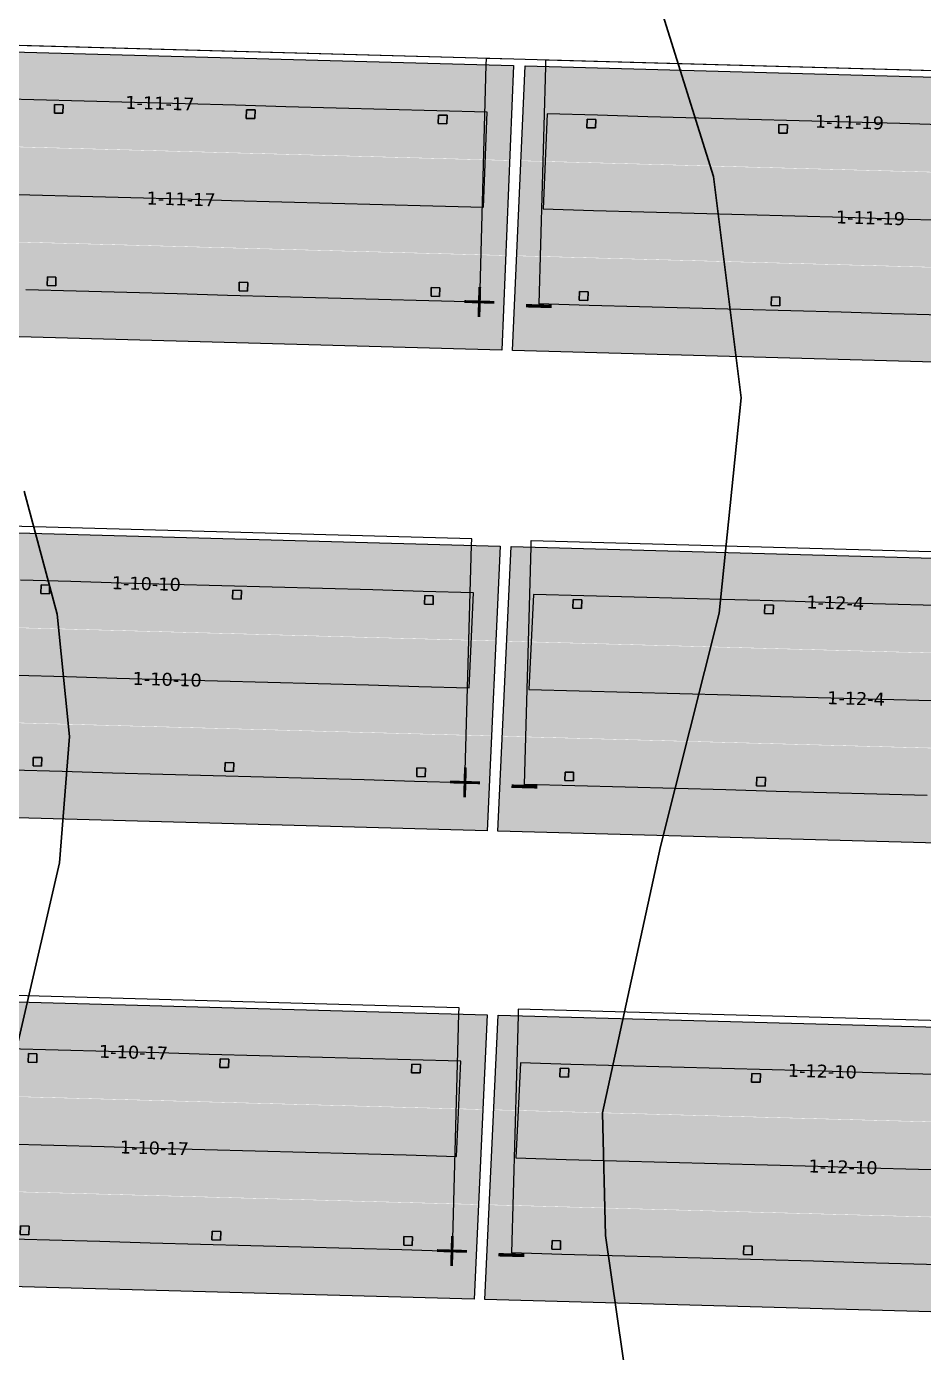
# Model space of a CAD drawing. Header units: metres. Extents: x 1477905 to 1478744, y 4202276 to 4202610.
# Drawn here: x 1478261.67 to 1478282.51, y 4202400.69 to 4202431.51 of the extents above; entities that cross this region are included whole.
import ezdxf

# ---------------------------------------------------------------- set-up
doc = ezdxf.new("R2010")
doc.units = ezdxf.units.M
doc.layers.add('Nouveau Terrain - CN - Courbes', color=22, linetype='Continuous', lineweight=0)
for name, color, linetype in [('PVcase Device Coloring', 7, 'Continuous'), ('PVcase Polarity Symbols', 7, 'Continuous'), ('PVcase Poles', 7, 'Continuous'), ('PVcase PV Modules (full frames)', 142, 'Continuous'), ('PVcase PV Modules (optimised)', 142, 'Continuous'), ('PVcase String Cables', 150, 'Continuous'), ('PVcase Stringing Numbers', 7, 'Continuous'), ('PVcase Strings', 92, 'Continuous')]:
    doc.layers.add(name, color=color, linetype=linetype)
doc.styles.get("Standard").update_dxf_attribs({"font": 'verdana.ttf'})
doc.styles.add('UBS-Style de texte', font='verdana.ttf')

# ---------------------------------------------------------------- blocks, each defined once
blk = doc.blocks.new('3P18@15DEG F FX ID1 PVBlock')
at = {"layer": 'PVcase PV Modules (optimised)', "color": 0}
blk.add_polyline3d([(0, 0, 1.773945735132677), (21.06698842950539, -0.5810537936249766, 1.773945735132684), (20.88445742833417, -7.198992669318528, 7.019385073192552e-15), (-0.1825310011712116, -6.617938875693552, 0)], close=True, dxfattribs=at)

msp = doc.modelspace()

# ---------------------------------------------------------------- hatches: boundary and pattern name
at = {"layer": 'PVcase Device Coloring', "true_color": 0x139700, "transparency": 33554582}
for points in [[(1478256.636466193, 4202431.047798947), (1478256.544459129, 4202428.849120802), (1478272.898059388, 4202428.398068127), (1478272.990066452, 4202430.596746272)], [(1478273.254193075, 4202430.589461332), (1478273.157459291, 4202428.390913555), (1478288.333179724, 4202427.972348276), (1478288.429913508, 4202430.170896052)], [(1478257.714950254, 4202428.807174266), (1478257.62294319, 4202426.608496121), (1478272.80564843, 4202426.18973819), (1478272.897655494, 4202428.388416335)], [(1478273.157034648, 4202428.381262336), (1478273.060300864, 4202426.182714559), (1478289.406377646, 4202425.731869393), (1478289.50311143, 4202427.93041717)], [(1478241.013331806, 4202427.05694697), (1478240.921324741, 4202424.858268824), (1478272.713237472, 4202423.981408252), (1478272.805244536, 4202426.180086398)], [(1478273.057429381, 4202426.173130827), (1478272.96510154, 4202423.974461529), (1478304.752624926, 4202423.097722022), (1478304.844952767, 4202425.296391319)]]:
    msp.add_hatch(color=84, dxfattribs=at).paths.add_polyline_path(points, flags=0)
at = {"layer": 'PVcase Device Coloring', "true_color": 0x18bf00, "transparency": 33554582}
for points in [[(1478256.330745019, 4202419.881570304), (1478256.2317271, 4202417.683085527), (1478272.573788701, 4202417.232351104), (1478272.67280662, 4202419.43083588)], [(1478257.401361297, 4202417.641162626), (1478257.302343378, 4202415.44267785), (1478272.474336111, 4202415.024215383), (1478272.57335403, 4202417.22270016)], [(1478240.698423134, 4202415.89097173), (1478240.599405215, 4202413.692486953), (1478272.374883522, 4202412.816079663), (1478272.473901441, 4202415.01456444)], [(1478256.038830256, 4202408.991514166), (1478255.937573508, 4202406.793091138), (1478272.275459335, 4202406.342471887), (1478272.376716083, 4202408.540894915)], [(1478257.106898898, 4202406.751176755), (1478257.005642149, 4202404.552753727), (1478272.173758089, 4202404.134398188), (1478272.275014837, 4202406.332821216)], [(1478240.410932873, 4202405.000793559), (1478240.309676125, 4202402.802370531), (1478272.072056842, 4202401.926324489), (1478272.17331359, 4202404.124747517)]]:
    msp.add_hatch(color=92, dxfattribs=at).paths.add_polyline_path(points, flags=0)
at = {"layer": 'PVcase Device Coloring', "true_color": 0x004f27, "transparency": 33554582}
for points in [[(1478272.93535606, 4202419.423594442), (1478272.832135618, 4202417.225225576), (1478287.996669292, 4202416.806968841), (1478288.099889734, 4202419.005337707)], [(1478272.831682499, 4202417.215575141), (1478272.728462057, 4202415.017206275), (1478289.062489354, 4202414.566693448), (1478289.165709795, 4202416.765062314)], [(1478272.72925531, 4202415.007521464), (1478272.623853658, 4202412.809212758), (1478304.370364925, 4202411.933604415), (1478304.475766578, 4202414.131913121)], [(1478272.633782888, 4202408.533804694), (1478272.530145826, 4202406.335447319), (1478287.69389761, 4202405.917212148), (1478287.797534672, 4202408.115569524)], [(1478272.529690878, 4202406.325796935), (1478272.426053816, 4202404.127439559), (1478288.759238923, 4202403.67694996), (1478288.862875985, 4202405.875307336)], [(1478272.432507127, 4202404.117598638), (1478272.3169616, 4202401.919569712), (1478304.051106225, 4202401.044302458), (1478304.166651751, 4202403.242331384)]]:
    msp.add_hatch(color=118, dxfattribs=at).paths.add_polyline_path(points, flags=0)

# ---------------------------------------------------------------- linework, layer by layer
at = {"layer": 'Nouveau Terrain - CN - Courbes', "linetype": 'Continuous', "lineweight": 35}
for points in [[(1478274.491827149, 4202368.884375897, 76), (1478275.174099239, 4202379.075493807, 76), (1478276.688279555, 4202386.659329978, 76), (1478276.832508674, 4202389.248323165, 76), (1478276.459085362, 4202394.157948919, 76), (1478275.122142897, 4202403.409268691, 76), (1478275.052039215, 4202406.263557786, 76), (1478276.401680697, 4202412.448980823, 76), (1478277.765750037, 4202417.86942627, 76), (1478278.28003969, 4202422.873244626, 76), (1478277.634686874, 4202428.01740756, 76), (1478275.605451529, 4202434.502783332, 76), (1478269.576517055, 4202449.296965529, 76), (1478268.865108078, 4202451.034245629, 76), (1478269.018018451, 4202452.190284532, 76), (1478269.787463394, 4202452.745082115, 76), (1478271.023649116, 4202453.089732643, 76), (1478272.949766463, 4202454.442999778, 76), (1478276.007202889, 4202457.539804964, 76), (1478277.906136663, 4202458.589296035, 76), (1478280.02114222, 4202459.728481387, 76), (1478286.967971817, 4202464.60246154, 76), (1478290.660439321, 4202467.606276185, 76), (1478293.105711075, 4202470.735649579, 76)], [(1478260.670963586, 4202404.458238639, 77), (1478262.435957157, 4202412.070728804, 77), (1478262.666545837, 4202415.006887525, 77), (1478262.382603139, 4202417.852314397, 77), (1478261.611416421, 4202420.711318671, 77)]]:
    msp.add_polyline3d(points, dxfattribs=at)
at = {"layer": 'PVcase Poles'}
for points in [[(1478262.315065136, 4202429.494645227, 75.7809179443974), (1478262.320579289, 4202429.694569198, 75.7809179443974), (1478262.320579289, 4202429.694569198, 79.33531314853127), (1478262.315065136, 4202429.494645227, 79.28164737708795), (1478262.315065136, 4202429.494645227, 75.7809179443974), (1478262.514989107, 4202429.489131074, 75.7809179443974), (1478262.514989107, 4202429.489131074, 79.27099682537045), (1478262.315065136, 4202429.494645227, 79.28164737708795), (1478262.514989107, 4202429.489131074, 79.27099682537045), (1478262.520503259, 4202429.689055046, 79.32466259681377), (1478262.520503259, 4202429.689055046, 75.7809179443974), (1478262.514989107, 4202429.489131074, 75.7809179443974), (1478262.520503259, 4202429.689055046, 75.7809179443974), (1478262.320579289, 4202429.694569198, 75.7809179443974), (1478262.520503259, 4202429.689055046, 75.7809179443974), (1478262.520503259, 4202429.689055046, 79.32466259681377), (1478262.320579289, 4202429.694569198, 79.33531314853127)], [(1478266.776045394, 4202429.371605833, 75.54962744999756), (1478266.781559546, 4202429.571529805, 75.54962744999756), (1478266.781559546, 4202429.571529805, 79.0976633029363), (1478266.776045394, 4202429.371605833, 79.04399753149298), (1478266.776045394, 4202429.371605833, 75.54962744999756), (1478266.975969364, 4202429.366091681, 75.54962744999756), (1478266.975969364, 4202429.366091681, 79.03334697977547), (1478266.776045394, 4202429.371605833, 79.04399753149298), (1478266.975969364, 4202429.366091681, 79.03334697977547), (1478266.981483517, 4202429.566015652, 79.0870127512188), (1478266.981483517, 4202429.566015652, 75.54962744999756), (1478266.975969364, 4202429.366091681, 75.54962744999756), (1478266.981483517, 4202429.566015652, 75.54962744999756), (1478266.781559546, 4202429.571529805, 75.54962744999756), (1478266.981483517, 4202429.566015652, 75.54962744999756), (1478266.981483517, 4202429.566015652, 79.0870127512188), (1478266.781559546, 4202429.571529805, 79.0976633029363)], [(1478271.237025651, 4202429.248566438, 75.31592797085926), (1478271.242539803, 4202429.448490409, 75.31592797085926), (1478271.242539803, 4202429.448490409, 78.86001345683898), (1478271.237025651, 4202429.248566438, 78.80634768539566), (1478271.237025651, 4202429.248566438, 75.31592797085926), (1478271.436949622, 4202429.243052285, 75.31592797085926), (1478271.436949622, 4202429.243052285, 78.79569713367815), (1478271.237025651, 4202429.248566438, 78.80634768539566), (1478271.436949622, 4202429.243052285, 78.79569713367815), (1478271.442463774, 4202429.442976257, 78.84936290512147), (1478271.442463774, 4202429.442976257, 75.31592797085926), (1478271.436949622, 4202429.243052285, 75.31592797085926), (1478271.442463774, 4202429.442976257, 75.31592797085926), (1478271.242539803, 4202429.448490409, 75.31592797085926), (1478271.442463774, 4202429.442976257, 75.31592797085926), (1478271.442463774, 4202429.442976257, 78.84936290512147), (1478271.242539803, 4202429.448490409, 78.86001345683898)], [(1478274.690892834, 4202429.153304477, 75.13288791639381), (1478274.696406986, 4202429.353228449, 75.13288791639381), (1478274.696406986, 4202429.353228449, 78.66263182341413), (1478274.690892834, 4202429.153304477, 78.60894135166176), (1478274.690892834, 4202429.153304477, 75.13288791639381), (1478274.890816804, 4202429.147790325, 75.13288791639381), (1478274.890816804, 4202429.147790325, 78.59667888357839), (1478274.690892834, 4202429.153304477, 78.60894135166176), (1478274.890816804, 4202429.147790325, 78.59667888357839), (1478274.896330957, 4202429.347714297, 78.65036935533077), (1478274.896330957, 4202429.347714297, 75.13288791639381), (1478274.890816804, 4202429.147790325, 75.13288791639381), (1478274.896330957, 4202429.347714297, 75.13288791639381), (1478274.696406986, 4202429.353228449, 75.13288791639381), (1478274.896330957, 4202429.347714297, 75.13288791639381), (1478274.896330957, 4202429.347714297, 78.65036935533077), (1478274.696406986, 4202429.353228449, 78.66263182341413)], [(1478279.149820816, 4202429.030321687, 74.8910547628383), (1478279.155334969, 4202429.230245658, 74.8910547628383), (1478279.155334969, 4202429.230245658, 78.3891405468251), (1478279.149820816, 4202429.030321687, 78.33545007507273), (1478279.149820816, 4202429.030321687, 74.8910547628383), (1478279.349744787, 4202429.024807534, 74.8910547628383), (1478279.349744787, 4202429.024807534, 78.32318760698935), (1478279.149820816, 4202429.030321687, 78.33545007507273), (1478279.349744787, 4202429.024807534, 78.32318760698935), (1478279.355258939, 4202429.224731506, 78.37687807874173), (1478279.355258939, 4202429.224731506, 74.8910547628383), (1478279.349744787, 4202429.024807534, 74.8910547628383), (1478279.355258939, 4202429.224731506, 74.8910547628383), (1478279.155334969, 4202429.230245658, 74.8910547628383), (1478279.355258939, 4202429.224731506, 74.8910547628383), (1478279.355258939, 4202429.224731506, 78.37687807874173), (1478279.155334969, 4202429.230245658, 78.3891405468251)], [(1478262.147348425, 4202425.486745718, 75.8677320317919), (1478262.152862577, 4202425.68666969, 75.8677320317919), (1478262.152862577, 4202425.68666969, 78.26208961409442), (1478262.147348425, 4202425.486745718, 78.2084238426511), (1478262.147348425, 4202425.486745718, 75.8677320317919), (1478262.347272396, 4202425.481231566, 75.8677320317919), (1478262.347272396, 4202425.481231566, 78.1977732909336), (1478262.147348425, 4202425.486745718, 78.2084238426511), (1478262.347272396, 4202425.481231566, 78.1977732909336), (1478262.352786548, 4202425.681155537, 78.2514390623769), (1478262.352786548, 4202425.681155537, 75.8677320317919), (1478262.347272396, 4202425.481231566, 75.8677320317919), (1478262.352786548, 4202425.681155537, 75.8677320317919), (1478262.152862577, 4202425.68666969, 75.8677320317919), (1478262.352786548, 4202425.681155537, 75.8677320317919), (1478262.352786548, 4202425.681155537, 78.2514390623769), (1478262.152862577, 4202425.68666969, 78.26208961409442)], [(1478266.608328683, 4202425.363706324, 75.63452668808048), (1478266.613842835, 4202425.563630296, 75.63452668808048), (1478266.613842835, 4202425.563630296, 78.02443976849945), (1478266.608328683, 4202425.363706324, 77.97077399705613), (1478266.608328683, 4202425.363706324, 75.63452668808048), (1478266.808252653, 4202425.358192172, 75.63452668808048), (1478266.808252653, 4202425.358192172, 77.96012344533862), (1478266.608328683, 4202425.363706324, 77.97077399705613), (1478266.808252653, 4202425.358192172, 77.96012344533862), (1478266.813766806, 4202425.558116144, 78.01378921678193), (1478266.813766806, 4202425.558116144, 75.63452668808048), (1478266.808252653, 4202425.358192172, 75.63452668808048), (1478266.813766806, 4202425.558116144, 75.63452668808048), (1478266.613842835, 4202425.563630296, 75.63452668808048), (1478266.813766806, 4202425.558116144, 75.63452668808048), (1478266.813766806, 4202425.558116144, 78.01378921678193), (1478266.613842835, 4202425.563630296, 78.02443976849945)], [(1478271.06930894, 4202425.240666929, 75.38709487063397), (1478271.074823093, 4202425.4405909, 75.38709487063397), (1478271.074823093, 4202425.4405909, 77.78678992239145), (1478271.06930894, 4202425.240666929, 77.73312415094814), (1478271.06930894, 4202425.240666929, 75.38709487063397), (1478271.269232911, 4202425.235152776, 75.38709487063397), (1478271.269232911, 4202425.235152776, 77.72247359923063), (1478271.06930894, 4202425.240666929, 77.73312415094814), (1478271.269232911, 4202425.235152776, 77.72247359923063), (1478271.274747063, 4202425.435076748, 77.77613937067395), (1478271.274747063, 4202425.435076748, 75.38709487063397), (1478271.269232911, 4202425.235152776, 75.38709487063397), (1478271.274747063, 4202425.435076748, 75.38709487063397), (1478271.074823093, 4202425.4405909, 75.38709487063397), (1478271.274747063, 4202425.435076748, 75.38709487063397), (1478271.274747063, 4202425.435076748, 77.77613937067395), (1478271.074823093, 4202425.4405909, 77.78678992239145)], [(1478274.514559939, 4202425.145642613, 75.19727440086163), (1478274.520074091, 4202425.345566585, 75.19727440086163), (1478274.520074091, 4202425.345566585, 77.58990202558628), (1478274.514559939, 4202425.145642613, 77.53621155383391), (1478274.514559939, 4202425.145642613, 75.19727440086163), (1478274.714483909, 4202425.140128461, 75.19727440086163), (1478274.714483909, 4202425.140128461, 77.52394908575053), (1478274.514559939, 4202425.145642613, 77.53621155383391), (1478274.714483909, 4202425.140128461, 77.52394908575053), (1478274.719998062, 4202425.340052432, 77.5776395575029), (1478274.719998062, 4202425.340052432, 75.19727440086163), (1478274.714483909, 4202425.140128461, 75.19727440086163), (1478274.719998062, 4202425.340052432, 75.19727440086163), (1478274.520074091, 4202425.345566585, 75.19727440086163), (1478274.719998062, 4202425.340052432, 75.19727440086163), (1478274.719998062, 4202425.340052432, 77.5776395575029), (1478274.520074091, 4202425.345566585, 77.58990202558628)], [(1478278.973487921, 4202425.022659823, 74.93556043712466), (1478278.979002073, 4202425.222583795, 74.93556043712466), (1478278.979002073, 4202425.222583795, 77.31641074926128), (1478278.973487921, 4202425.022659823, 77.2627202775089), (1478278.973487921, 4202425.022659823, 74.93556043712466), (1478279.173411892, 4202425.017145671, 74.93556043712466), (1478279.173411892, 4202425.017145671, 77.25045780942554), (1478278.973487921, 4202425.022659823, 77.2627202775089), (1478279.173411892, 4202425.017145671, 77.25045780942554), (1478279.178926044, 4202425.217069643, 77.30414828117792), (1478279.178926044, 4202425.217069643, 74.93556043712466), (1478279.173411892, 4202425.017145671, 74.93556043712466), (1478279.178926044, 4202425.217069643, 74.93556043712466), (1478278.979002073, 4202425.222583795, 74.93556043712466), (1478279.178926044, 4202425.217069643, 74.93556043712466), (1478279.178926044, 4202425.217069643, 77.30414828117792), (1478278.979002073, 4202425.222583795, 77.31641074926128)], [(1478262.001097265, 4202418.328644038, 76.00474278318492), (1478262.006611417, 4202418.52856801, 76.00474278318492), (1478262.006611417, 4202418.52856801, 79.43483739459485), (1478262.001097265, 4202418.328644038, 79.38113373130074), (1478262.001097265, 4202418.328644038, 76.00474278318492), (1478262.201021236, 4202418.323129886, 76.00474278318492), (1478262.201021236, 4202418.323129886, 79.36809148733283), (1478262.001097265, 4202418.328644038, 79.38113373130074), (1478262.201021236, 4202418.323129886, 79.36809148733283), (1478262.206535388, 4202418.523053857, 79.42179515062695), (1478262.206535388, 4202418.523053857, 76.00474278318492), (1478262.201021236, 4202418.323129886, 76.00474278318492), (1478262.206535388, 4202418.523053857, 76.00474278318492), (1478262.006611417, 4202418.52856801, 76.00474278318492), (1478262.206535388, 4202418.523053857, 76.00474278318492), (1478262.206535388, 4202418.523053857, 79.42179515062695), (1478262.006611417, 4202418.52856801, 79.43483739459485)], [(1478266.458929976, 4202418.205691457, 75.72196278325795), (1478266.464444128, 4202418.405615428, 75.72196278325795), (1478266.464444128, 4202418.405615428, 79.14402613544306), (1478266.458929976, 4202418.205691457, 79.09032247214894), (1478266.458929976, 4202418.205691457, 75.72196278325795), (1478266.658853946, 4202418.200177304, 75.72196278325795), (1478266.658853946, 4202418.200177304, 79.07728022818102), (1478266.458929976, 4202418.205691457, 79.09032247214894), (1478266.658853946, 4202418.200177304, 79.07728022818102), (1478266.664368099, 4202418.400101276, 79.13098389147514), (1478266.664368099, 4202418.400101276, 75.72196278325795), (1478266.658853946, 4202418.200177304, 75.72196278325795), (1478266.664368099, 4202418.400101276, 75.72196278325795), (1478266.464444128, 4202418.405615428, 75.72196278325795), (1478266.664368099, 4202418.400101276, 75.72196278325795), (1478266.664368099, 4202418.400101276, 79.13098389147514), (1478266.464444128, 4202418.405615428, 79.14402613544306)], [(1478270.916762686, 4202418.082738875, 75.43849935043994), (1478270.922276838, 4202418.282662847, 75.43849935043994), (1478270.922276838, 4202418.282662847, 78.85321487630472), (1478270.916762686, 4202418.082738875, 78.79951121301059), (1478270.916762686, 4202418.082738875, 75.43849935043994), (1478271.116686657, 4202418.077224723, 75.43849935043994), (1478271.116686657, 4202418.077224723, 78.78646896904269), (1478270.916762686, 4202418.082738875, 78.79951121301059), (1478271.116686657, 4202418.077224723, 78.78646896904269), (1478271.122200809, 4202418.277148695, 78.8401726323368), (1478271.122200809, 4202418.277148695, 75.43849935043994), (1478271.116686657, 4202418.077224723, 75.43849935043994), (1478271.122200809, 4202418.277148695, 75.43849935043994), (1478270.922276838, 4202418.282662847, 75.43849935043994), (1478271.122200809, 4202418.277148695, 75.43849935043994), (1478271.122200809, 4202418.277148695, 78.8401726323368), (1478270.922276838, 4202418.282662847, 78.85321487630472)], [(1478274.367058466, 4202417.987575419, 75.21663948519341), (1478274.372572618, 4202418.187499391, 75.21663948519341), (1478274.372572618, 4202418.187499391, 78.615713459904), (1478274.367058466, 4202417.987575419, 78.56198338110914), (1478274.367058466, 4202417.987575419, 75.21663948519341), (1478274.566982436, 4202417.982061267, 75.21663948519341), (1478274.566982436, 4202417.982061267, 78.54750487268265), (1478274.367058466, 4202417.987575419, 78.56198338110914), (1478274.566982436, 4202417.982061267, 78.54750487268265), (1478274.572496589, 4202418.181985239, 78.6012349514775), (1478274.572496589, 4202418.181985239, 75.21663948519341), (1478274.566982436, 4202417.982061267, 75.21663948519341), (1478274.572496589, 4202418.181985239, 75.21663948519341), (1478274.372572618, 4202418.187499391, 75.21663948519341), (1478274.572496589, 4202418.181985239, 75.21663948519341), (1478274.572496589, 4202418.181985239, 78.6012349514775), (1478274.372572618, 4202418.187499391, 78.615713459904)], [(1478278.822699556, 4202417.864683286, 74.91301519447858), (1478278.828213709, 4202418.064607258, 74.91301519447858), (1478278.828213709, 4202418.064607258, 78.29303561052244), (1478278.822699556, 4202417.864683286, 78.2393055317276), (1478278.822699556, 4202417.864683286, 74.91301519447858), (1478279.022623527, 4202417.859169134, 74.91301519447858), (1478279.022623527, 4202417.859169134, 78.22482702330109), (1478278.822699556, 4202417.864683286, 78.2393055317276), (1478279.022623527, 4202417.859169134, 78.22482702330109), (1478279.028137679, 4202418.059093106, 78.27855710209593), (1478279.028137679, 4202418.059093106, 74.91301519447858), (1478279.022623527, 4202417.859169134, 74.91301519447858), (1478279.028137679, 4202418.059093106, 74.91301519447858), (1478278.828213709, 4202418.064607258, 74.91301519447858), (1478279.028137679, 4202418.059093106, 74.91301519447858), (1478279.028137679, 4202418.059093106, 78.27855710209593), (1478278.828213709, 4202418.064607258, 78.29303561052244)], [(1478261.820600692, 4202414.321097014, 76.03952174092271), (1478261.826114845, 4202414.521020985, 76.03952174092271), (1478261.826114845, 4202414.521020985, 78.36237109762186), (1478261.820600692, 4202414.321097014, 78.30866743432775), (1478261.820600692, 4202414.321097014, 76.03952174092271), (1478262.020524663, 4202414.315582861, 76.03952174092271), (1478262.020524663, 4202414.315582861, 78.29562519035983), (1478261.820600692, 4202414.321097014, 78.30866743432775), (1478262.020524663, 4202414.315582861, 78.29562519035983), (1478262.026038815, 4202414.515506833, 78.34932885365394), (1478262.026038815, 4202414.515506833, 76.03952174092271), (1478262.020524663, 4202414.315582861, 76.03952174092271), (1478262.026038815, 4202414.515506833, 76.03952174092271), (1478261.826114845, 4202414.521020985, 76.03952174092271), (1478262.026038815, 4202414.515506833, 76.03952174092271), (1478262.026038815, 4202414.515506833, 78.34932885365394), (1478261.826114845, 4202414.521020985, 78.36237109762186)], [(1478266.278433403, 4202414.198144433, 75.72751203933822), (1478266.283947555, 4202414.398068405, 75.72751203933822), (1478266.283947555, 4202414.398068405, 78.07155983872171), (1478266.278433403, 4202414.198144433, 78.0178561754276), (1478266.278433403, 4202414.198144433, 75.72751203933822), (1478266.478357374, 4202414.192630281, 75.72751203933822), (1478266.478357374, 4202414.192630281, 78.0048139314597), (1478266.278433403, 4202414.198144433, 78.0178561754276), (1478266.478357374, 4202414.192630281, 78.0048139314597), (1478266.483871526, 4202414.392554252, 78.05851759475381), (1478266.483871526, 4202414.392554252, 75.72751203933822), (1478266.478357374, 4202414.192630281, 75.72751203933822), (1478266.483871526, 4202414.392554252, 75.72751203933822), (1478266.283947555, 4202414.398068405, 75.72751203933822), (1478266.483871526, 4202414.392554252, 75.72751203933822), (1478266.483871526, 4202414.392554252, 78.05851759475381), (1478266.283947555, 4202414.398068405, 78.07155983872171)], [(1478270.736266113, 4202414.075191851, 75.41383421260122), (1478270.741780266, 4202414.275115822, 75.41383421260122), (1478270.741780266, 4202414.275115822, 77.78074857931826), (1478270.736266113, 4202414.075191851, 77.72704491602414), (1478270.736266113, 4202414.075191851, 75.41383421260122), (1478270.936190084, 4202414.069677698, 75.41383421260122), (1478270.936190084, 4202414.069677698, 77.71400267205624), (1478270.736266113, 4202414.075191851, 77.72704491602414), (1478270.936190084, 4202414.069677698, 77.71400267205624), (1478270.941704236, 4202414.26960167, 77.76770633535035), (1478270.941704236, 4202414.26960167, 75.41383421260122), (1478270.936190084, 4202414.069677698, 75.41383421260122), (1478270.941704236, 4202414.26960167, 75.41383421260122), (1478270.741780266, 4202414.275115822, 75.41383421260122), (1478270.941704236, 4202414.26960167, 75.41383421260122), (1478270.941704236, 4202414.26960167, 77.76770633535035), (1478270.741780266, 4202414.275115822, 77.78074857931826)], [(1478274.17890125, 4202413.980239686, 75.1745957843681), (1478274.184415403, 4202414.180163657, 75.1745957843681), (1478274.184415403, 4202414.180163657, 77.54377442356629), (1478274.17890125, 4202413.980239686, 77.49004434477145), (1478274.17890125, 4202413.980239686, 75.1745957843681), (1478274.378825221, 4202413.974725533, 75.1745957843681), (1478274.378825221, 4202413.974725533, 77.47556583634494), (1478274.17890125, 4202413.980239686, 77.49004434477145), (1478274.378825221, 4202413.974725533, 77.47556583634494), (1478274.384339373, 4202414.174649505, 77.52929591513978), (1478274.384339373, 4202414.174649505, 75.1745957843681), (1478274.378825221, 4202413.974725533, 75.1745957843681), (1478274.384339373, 4202414.174649505, 75.1745957843681), (1478274.184415403, 4202414.180163657, 75.1745957843681), (1478274.384339373, 4202414.174649505, 75.1745957843681), (1478274.384339373, 4202414.174649505, 77.52929591513978), (1478274.184415403, 4202414.180163657, 77.54377442356629)], [(1478278.634542341, 4202413.857347552, 74.8595167513236), (1478278.640056493, 4202414.057271523, 74.8595167513236), (1478278.640056493, 4202414.057271523, 77.22109657394789), (1478278.634542341, 4202413.857347552, 77.16736649515305), (1478278.634542341, 4202413.857347552, 74.8595167513236), (1478278.834466311, 4202413.851833399, 74.8595167513236), (1478278.834466311, 4202413.851833399, 77.15288798672654), (1478278.634542341, 4202413.857347552, 77.16736649515305), (1478278.834466311, 4202413.851833399, 77.15288798672654), (1478278.839980464, 4202414.051757371, 77.2066180655214), (1478278.839980464, 4202414.051757371, 74.8595167513236), (1478278.834466311, 4202413.851833399, 74.8595167513236), (1478278.839980464, 4202414.051757371, 74.8595167513236), (1478278.640056493, 4202414.057271523, 74.8595167513236), (1478278.839980464, 4202414.051757371, 74.8595167513236), (1478278.839980464, 4202414.051757371, 77.2066180655214), (1478278.640056493, 4202414.057271523, 77.22109657394789)], [(1478261.706373801, 4202407.438665368, 75.96957894162607), (1478261.711887953, 4202407.638589339, 75.96957894162607), (1478261.711887953, 4202407.638589339, 79.406575561191), (1478261.706373801, 4202407.438665368, 79.35285817186322), (1478261.706373801, 4202407.438665368, 75.96957894162607), (1478261.906297771, 4202407.433151215, 75.96957894162607), (1478261.906297771, 4202407.433151215, 79.33905104421967), (1478261.706373801, 4202407.438665368, 79.35285817186322), (1478261.906297771, 4202407.433151215, 79.33905104421967), (1478261.911811924, 4202407.633075187, 79.39276843354746), (1478261.911811924, 4202407.633075187, 75.96957894162607), (1478261.906297771, 4202407.433151215, 75.96957894162607), (1478261.911811924, 4202407.633075187, 75.96957894162607), (1478261.711887953, 4202407.638589339, 75.96957894162607), (1478261.911811924, 4202407.633075187, 75.96957894162607), (1478261.911811924, 4202407.633075187, 79.39276843354746), (1478261.711887953, 4202407.638589339, 79.406575561191)], [(1478266.163067432, 4202407.315744204, 75.64820461223066), (1478266.168581584, 4202407.515668175, 75.64820461223066), (1478266.168581584, 4202407.515668175, 79.09878786822958), (1478266.163067432, 4202407.315744204, 79.04507047890179), (1478266.163067432, 4202407.315744204, 75.64820461223066), (1478266.362991403, 4202407.310230051, 75.64820461223066), (1478266.362991403, 4202407.310230051, 79.03126335125825), (1478266.163067432, 4202407.315744204, 79.04507047890179), (1478266.362991403, 4202407.310230051, 79.03126335125825), (1478266.368505555, 4202407.510154023, 79.08498074058603), (1478266.368505555, 4202407.510154023, 75.64820461223066), (1478266.362991403, 4202407.310230051, 75.64820461223066), (1478266.368505555, 4202407.510154023, 75.64820461223066), (1478266.168581584, 4202407.515668175, 75.64820461223066), (1478266.368505555, 4202407.510154023, 75.64820461223066), (1478266.368505555, 4202407.510154023, 79.08498074058603), (1478266.168581584, 4202407.515668175, 79.09878786822958)], [(1478270.619761063, 4202407.192823039, 75.32683028283525), (1478270.625275216, 4202407.392747011, 75.32683028283525), (1478270.625275216, 4202407.392747011, 78.79100017526815), (1478270.619761063, 4202407.192823039, 78.73728278594037), (1478270.619761063, 4202407.192823039, 75.32683028283525), (1478270.819685034, 4202407.187308887, 75.32683028283525), (1478270.819685034, 4202407.187308887, 78.72347565829682), (1478270.619761063, 4202407.192823039, 78.73728278594037), (1478270.819685034, 4202407.187308887, 78.72347565829682), (1478270.825199187, 4202407.387232859, 78.7771930476246), (1478270.825199187, 4202407.387232859, 75.32683028283525), (1478270.819685034, 4202407.187308887, 75.32683028283525), (1478270.825199187, 4202407.387232859, 75.32683028283525), (1478270.625275216, 4202407.392747011, 75.32683028283525), (1478270.825199187, 4202407.387232859, 75.32683028283525), (1478270.825199187, 4202407.387232859, 78.7771930476246), (1478270.625275216, 4202407.392747011, 78.79100017526815)], [(1478274.065157659, 4202407.097794709, 75.07826966037565), (1478274.070671811, 4202407.29771868, 75.07826966037565), (1478274.070671811, 4202407.29771868, 78.54715677785454), (1478274.065157659, 4202407.097794709, 78.49342392856495), (1478274.065157659, 4202407.097794709, 75.07826966037565), (1478274.26508163, 4202407.092280556, 75.07826966037565), (1478274.26508163, 4202407.092280556, 78.4788029170611), (1478274.065157659, 4202407.097794709, 78.49342392856495), (1478274.26508163, 4202407.092280556, 78.4788029170611), (1478274.270595782, 4202407.292204528, 78.53253576635068), (1478274.270595782, 4202407.292204528, 75.07826966037565), (1478274.26508163, 4202407.092280556, 75.07826966037565), (1478274.270595782, 4202407.292204528, 75.07826966037565), (1478274.070671811, 4202407.29771868, 75.07826966037565), (1478274.270595782, 4202407.292204528, 75.07826966037565), (1478274.270595782, 4202407.292204528, 78.53253576635068), (1478274.070671811, 4202407.29771868, 78.54715677785454)], [(1478278.520569015, 4202406.974908912, 74.76533550219126), (1478278.526083167, 4202407.174832883, 74.76533550219126), (1478278.526083167, 4202407.174832883, 78.22131980932127), (1478278.520569015, 4202406.974908912, 78.16758696003168), (1478278.520569015, 4202406.974908912, 74.76533550219126), (1478278.720492986, 4202406.969394759, 74.76533550219126), (1478278.720492986, 4202406.969394759, 78.15296594852784), (1478278.520569015, 4202406.974908912, 78.16758696003168), (1478278.720492986, 4202406.969394759, 78.15296594852784), (1478278.726007138, 4202407.169318731, 78.20669879781742), (1478278.726007138, 4202407.169318731, 74.76533550219126), (1478278.720492986, 4202406.969394759, 74.76533550219126), (1478278.726007138, 4202407.169318731, 74.76533550219126), (1478278.526083167, 4202407.174832883, 74.76533550219126), (1478278.726007138, 4202407.169318731, 74.76533550219126), (1478278.726007138, 4202407.169318731, 78.20669879781742), (1478278.526083167, 4202407.174832883, 78.22131980932127)], [(1478261.521796139, 4202403.431230905, 75.93814589233742), (1478261.527310291, 4202403.631154876, 75.93814589233742), (1478261.527310291, 4202403.631154876, 78.33438330406835), (1478261.521796139, 4202403.431230905, 78.28066591474058), (1478261.521796139, 4202403.431230905, 75.93814589233742), (1478261.721720109, 4202403.425716752, 75.93814589233742), (1478261.721720109, 4202403.425716752, 78.26685878709704), (1478261.521796139, 4202403.431230905, 78.28066591474058), (1478261.721720109, 4202403.425716752, 78.26685878709704), (1478261.727234262, 4202403.625640724, 78.32057617642481), (1478261.727234262, 4202403.625640724, 75.93814589233742), (1478261.721720109, 4202403.425716752, 75.93814589233742), (1478261.727234262, 4202403.625640724, 75.93814589233742), (1478261.527310291, 4202403.631154876, 75.93814589233742), (1478261.727234262, 4202403.625640724, 75.93814589233742), (1478261.727234262, 4202403.625640724, 78.32057617642481), (1478261.527310291, 4202403.631154876, 78.33438330406835)], [(1478265.97848977, 4202403.308309741, 75.6299842273747), (1478265.984003922, 4202403.508233713, 75.6299842273747), (1478265.984003922, 4202403.508233713, 78.02659561135876), (1478265.97848977, 4202403.308309741, 77.97287822203097), (1478265.97848977, 4202403.308309741, 75.6299842273747), (1478266.178413741, 4202403.302795589, 75.6299842273747), (1478266.178413741, 4202403.302795589, 77.95907109438743), (1478265.97848977, 4202403.308309741, 77.97287822203097), (1478266.178413741, 4202403.302795589, 77.95907109438743), (1478266.183927893, 4202403.502719561, 78.01278848371521), (1478266.183927893, 4202403.502719561, 75.6299842273747), (1478266.178413741, 4202403.302795589, 75.6299842273747), (1478266.183927893, 4202403.502719561, 75.6299842273747), (1478265.984003922, 4202403.508233713, 75.6299842273747), (1478266.183927893, 4202403.502719561, 75.6299842273747), (1478266.183927893, 4202403.502719561, 78.01278848371521), (1478265.984003922, 4202403.508233713, 78.02659561135876)], [(1478270.435183402, 4202403.185388576, 75.32182256240424), (1478270.440697554, 4202403.385312548, 75.32182256240424), (1478270.440697554, 4202403.385312548, 77.71880791813116), (1478270.435183402, 4202403.185388576, 77.66509052880339), (1478270.435183402, 4202403.185388576, 75.32182256240424), (1478270.635107372, 4202403.179874424, 75.32182256240424), (1478270.635107372, 4202403.179874424, 77.65128340115984), (1478270.435183402, 4202403.185388576, 77.66509052880339), (1478270.635107372, 4202403.179874424, 77.65128340115984), (1478270.640621525, 4202403.379798396, 77.70500079048763), (1478270.640621525, 4202403.379798396, 75.32182256240424), (1478270.635107372, 4202403.179874424, 75.32182256240424), (1478270.640621525, 4202403.379798396, 75.32182256240424), (1478270.440697554, 4202403.385312548, 75.32182256240424), (1478270.640621525, 4202403.379798396, 75.32182256240424), (1478270.640621525, 4202403.379798396, 77.70500079048763), (1478270.440697554, 4202403.385312548, 77.71880791813116)], [(1478273.876241, 4202403.090479922, 75.083887867681), (1478273.881755152, 4202403.290403893, 75.083887867681), (1478273.881755152, 4202403.290403893, 77.47527301100061), (1478273.876241, 4202403.090479922, 77.42154016171104), (1478273.876241, 4202403.090479922, 75.083887867681), (1478274.07616497, 4202403.084965769, 75.083887867681), (1478274.07616497, 4202403.084965769, 77.40691915020719), (1478273.876241, 4202403.090479922, 77.42154016171104), (1478274.07616497, 4202403.084965769, 77.40691915020719), (1478274.081679123, 4202403.284889741, 77.46065199949676), (1478274.081679123, 4202403.284889741, 75.083887867681), (1478274.07616497, 4202403.084965769, 75.083887867681), (1478274.081679123, 4202403.284889741, 75.083887867681), (1478273.881755152, 4202403.290403893, 75.083887867681), (1478274.081679123, 4202403.284889741, 75.083887867681), (1478274.081679123, 4202403.284889741, 77.46065199949676), (1478273.881755152, 4202403.290403893, 77.47527301100061)], [(1478278.331652355, 4202402.967594124, 74.77372100565461), (1478278.337166508, 4202403.167518096, 74.77372100565461), (1478278.337166508, 4202403.167518096, 77.14943604248263), (1478278.331652355, 4202402.967594124, 77.09570319319306), (1478278.331652355, 4202402.967594124, 74.77372100565461), (1478278.531576326, 4202402.962079972, 74.77372100565461), (1478278.531576326, 4202402.962079972, 77.08108218168921), (1478278.331652355, 4202402.967594124, 77.09570319319306), (1478278.531576326, 4202402.962079972, 77.08108218168921), (1478278.537090478, 4202403.162003944, 77.13481503097879), (1478278.537090478, 4202403.162003944, 74.77372100565461), (1478278.531576326, 4202402.962079972, 74.77372100565461), (1478278.537090478, 4202403.162003944, 74.77372100565461), (1478278.337166508, 4202403.167518096, 74.77372100565461), (1478278.537090478, 4202403.162003944, 74.77372100565461), (1478278.537090478, 4202403.162003944, 77.13481503097879), (1478278.337166508, 4202403.167518096, 77.14943604248263)]]:
    msp.add_polyline3d(points, dxfattribs=at)
at = {"layer": 'PVcase String Cables'}
for points in [[(1478336.385021538, 4202440.070241634, 76.41331872422332), (1478337.094425844, 4202440.050675379, 76.38235166625925), (1478337.094425844, 4202440.050675379, 73.37244476115504), (1478338.18741809, 4202440.020529292, 73.36350056296953), (1478338.111131579, 4202437.254645839, 73.13296006455427), (1478338.034845068, 4202434.488762386, 72.90223066225697), (1478337.958558557, 4202431.722878933, 72.67150125995968), (1478337.882272046, 4202428.956995481, 72.4410278992754), (1478336.862090702, 4202428.985133353, 72.45116987056261), (1478336.862090702, 4202428.985133353, 75.46055188068512), (1478315.827541136, 4202429.56529243, 76.62963912736754), (1478315.574460787, 4202429.572272701, 76.64764417218737), (1478294.537894192, 4202430.152487411, 77.77982868628368), (1478294.288289604, 4202430.159371817, 77.78444684412665), (1478273.260787425, 4202430.739336519, 79.07418250114712), (1478272.996338581, 4202430.746630346, 79.08959542190566), (1478251.959158244, 4202431.326861984, 80.21030934012371), (1478251.696135183, 4202431.334116488, 80.22378021351918), (1478241.689644329, 4202431.610107969, 80.68417571956074), (1478241.685508715, 4202431.460164987, 80.68409079111241), (1478241.533310777, 4202425.941997394, 79.20337636401345)], [(1478336.385021538, 4202440.070241634, 76.41331872422332), (1478337.094425844, 4202440.050675379, 76.38235166625925), (1478337.094425844, 4202440.050675379, 73.37244476115504), (1478338.187418096, 4202440.020529292, 73.36350056292989), (1478338.111131584, 4202437.254645839, 73.13296006452308), (1478338.034845071, 4202434.488762386, 72.90223066223571), (1478337.958558559, 4202431.722878933, 72.67150125994975), (1478337.882272046, 4202428.956995481, 72.4410278992736), (1478336.862090702, 4202428.985133353, 72.45116987056261), (1478336.862090702, 4202428.985133353, 75.46055188068512), (1478315.827541136, 4202429.565292426, 76.62963912737169), (1478315.574460787, 4202429.572272698, 76.64764417218105), (1478294.537894192, 4202430.152487405, 77.77982868628148), (1478294.288289603, 4202430.15937181, 77.78444684412334), (1478273.260787424, 4202430.739336508, 79.07418250114804), (1478272.996338581, 4202430.746630336, 79.08959542190763), (1478256.020018821, 4202431.214858378, 79.99397507400971), (1478256.015883207, 4202431.064915399, 79.99386125547397), (1478255.985550144, 4202429.965144116, 79.69864866110042)], [(1478336.385021538, 4202440.070241634, 76.41331872422332), (1478337.094425844, 4202440.050675379, 76.38235166625925), (1478337.094425844, 4202440.050675379, 73.37244476115504), (1478338.187418096, 4202440.020529292, 73.36350056292989), (1478338.111131584, 4202437.254645839, 73.13296006452308), (1478338.034845071, 4202434.488762386, 72.90223066223571), (1478337.958558559, 4202431.722878933, 72.67150125994833), (1478337.882272047, 4202428.956995481, 72.44102789927182), (1478336.862090702, 4202428.985133353, 72.45116987056261), (1478336.862090702, 4202428.985133353, 75.46055188068512), (1478315.827541136, 4202429.565292426, 76.62963912737169), (1478315.574460787, 4202429.572272697, 76.64764417219148), (1478294.537894192, 4202430.152487404, 77.77982868627937), (1478294.288289603, 4202430.159371809, 77.78444684412084), (1478273.260787424, 4202430.739336507, 79.07418250114553), (1478272.996338581, 4202430.746630336, 79.08959542190763), (1478257.15943532, 4202431.183431852, 79.93327492745114), (1478257.155299706, 4202431.033488872, 79.93316110891526), (1478257.064034206, 4202427.724519434, 79.04493146792841)], [(1478336.385021538, 4202440.070241634, 76.41331872422332), (1478337.094425844, 4202440.050675379, 76.38235166625925), (1478337.094425844, 4202440.050675379, 73.37244476115504), (1478338.187418096, 4202440.020529292, 73.36350056292989), (1478338.111131584, 4202437.254645839, 73.13296006452308), (1478338.034845071, 4202434.488762386, 72.90223066223571), (1478337.958558559, 4202431.722878933, 72.67150125994975), (1478337.882272046, 4202428.956995481, 72.4410278992736), (1478336.862090702, 4202428.985133353, 72.45116987056261), (1478336.862090702, 4202428.985133353, 75.46055188068512), (1478315.827541136, 4202429.565292426, 76.62963912737169), (1478315.574460787, 4202429.572272698, 76.64764417218105), (1478294.537894192, 4202430.152487405, 77.77982868628148), (1478294.288289603, 4202430.15937181, 77.78444684412334), (1478273.260787424, 4202430.739336508, 79.07418250114804), (1478272.996338581, 4202430.746630336, 79.08959542190763), (1478257.19091384, 4202431.182563636, 79.93159797195378), (1478257.186778226, 4202431.032620655, 79.93148415341598), (1478257.156445164, 4202429.932849372, 79.63627155903004)], [(1478336.385021538, 4202440.070241634, 76.41331872422332), (1478337.094425844, 4202440.050675379, 76.38235166625925), (1478337.094425844, 4202440.050675379, 73.37244476115504), (1478338.187418096, 4202440.020529292, 73.36350056292989), (1478338.111131584, 4202437.254645839, 73.13296006452308), (1478338.034845071, 4202434.488762386, 72.90223066223571), (1478337.958558559, 4202431.722878933, 72.67150125994833), (1478337.882272047, 4202428.956995481, 72.44102789927182), (1478336.862090702, 4202428.985133353, 72.45116987056261), (1478336.862090702, 4202428.985133353, 75.46055188068512), (1478315.827541136, 4202429.565292426, 76.62963912737169), (1478315.574460787, 4202429.572272697, 76.64764417219148), (1478294.537894192, 4202430.152487404, 77.77982868627937), (1478294.288289603, 4202430.159371809, 77.78444684412084), (1478273.260787424, 4202430.739336507, 79.07418250114553), (1478272.996338581, 4202430.746630336, 79.08959542190763), (1478258.33033034, 4202431.151137109, 79.87089782538283), (1478258.326194726, 4202431.001194129, 79.87078400684486), (1478258.234929225, 4202427.692224691, 78.98255436585802)], [(1478336.385021538, 4202440.070241634, 76.41331872422332), (1478337.094425844, 4202440.050675379, 76.38235166625925), (1478337.094425844, 4202440.050675379, 73.37244476115504), (1478338.187418096, 4202440.020529292, 73.36350056292989), (1478338.111131584, 4202437.254645839, 73.13296006452308), (1478338.034845071, 4202434.488762386, 72.90223066223571), (1478337.958558559, 4202431.722878933, 72.67150125994833), (1478337.882272047, 4202428.956995481, 72.44102789927182), (1478336.862090702, 4202428.985133353, 72.45116987056261), (1478336.862090702, 4202428.985133353, 75.46055188068512), (1478315.827541136, 4202429.565292425, 76.62963912736949), (1478315.574460787, 4202429.572272697, 76.64764417218937), (1478294.537894192, 4202430.152487402, 77.7798286862877), (1478294.288289603, 4202430.159371807, 77.78444684413009), (1478273.260787424, 4202430.739336505, 79.07418250115226), (1478272.996338581, 4202430.746630332, 79.08959542191172), (1478272.349592054, 4202430.764468407, 79.12404955608757), (1478272.34545644, 4202430.614525421, 79.12393573754764), (1478272.193258501, 4202425.096357828, 77.6426890496977)], [(1478336.385021538, 4202440.070241634, 76.41331872422332), (1478337.094425844, 4202440.050675379, 76.38235166625925), (1478337.094425844, 4202440.050675379, 73.37244476115504), (1478338.187418096, 4202440.020529292, 73.36350056292989), (1478338.111131584, 4202437.254645839, 73.13296006452308), (1478338.034845071, 4202434.488762386, 72.90223066223571), (1478337.958558559, 4202431.722878934, 72.6715012600276), (1478337.882272046, 4202428.956995482, 72.4410278993513), (1478336.862090702, 4202428.985133354, 72.4511698706403), (1478336.862090702, 4202428.985133354, 75.4605518806873), (1478315.827541136, 4202429.565292423, 76.62963912736289), (1478315.574460787, 4202429.572272694, 76.64764417218306), (1478294.537894191, 4202430.152487395, 77.7798286862855), (1478294.288289603, 4202430.159371801, 77.78444684412678), (1478273.733565004, 4202430.726296701, 79.04518437771355), (1478273.72942939, 4202430.576353722, 79.0450335695967), (1478273.577231452, 4202425.058186131, 77.56310512071893)], [(1478198.679374619, 4202421.621723986, 82.86298627838066), (1478198.255823179, 4202421.633406063, 82.87656608632109), (1478198.255823179, 4202421.633406063, 79.2), (1478197.088127024, 4202421.665612577, 79.2), (1478197.01337442, 4202418.943147469, 79.2), (1478196.938621815, 4202416.22068236, 79.2), (1478196.863869211, 4202413.498217252, 79.2), (1478196.789116606, 4202410.775752144, 79.2), (1478197.946436759, 4202410.743831812, 79.2), (1478197.946436759, 4202410.743831812, 82.67611383261053), (1478208.456590317, 4202410.453948681, 82.39157215078549), (1478208.710106261, 4202410.446956396, 82.38530014546357), (1478229.768207232, 4202409.866147733, 81.7731973662392), (1478230.07794273, 4202409.857604842, 81.77052888561053), (1478251.104353408, 4202409.277670236, 80.46310590535344), (1478251.366653384, 4202409.270435677, 80.44502101982877), (1478271.713580128, 4202408.709242085, 79.03982376844013), (1478271.709444513, 4202408.559299096, 79.03963266963149), (1478271.557246574, 4202403.041131505, 77.55696125971535)], [(1478271.85880932, 4202413.93092154, 77.6231969235664), (1478272.011007259, 4202419.449089132, 79.1054894767825), (1478272.015142874, 4202419.599032143, 79.10566003277287), (1478251.657219608, 4202420.160529027, 80.43372990043413), (1478251.383515289, 4202420.168078133, 80.44977485828984), (1478230.34497302, 4202420.748347336, 81.54460446220568), (1478230.08441125, 4202420.755533954, 81.55770768844603), (1478209.039794056, 4202421.335970712, 82.52868930031029), (1478208.7644291, 4202421.34356562, 82.539641602883), (1478198.679374619, 4202421.621723986, 82.86298627838066)], [(1478273.241703819, 4202413.892779589, 77.52726111343831), (1478273.393901757, 4202419.41094718, 79.01028276948271), (1478273.398037371, 4202419.560890129, 79.01049285507118), (1478293.954394391, 4202418.993920196, 77.52179999515104), (1478294.211010838, 4202418.986842394, 77.50333048423285), (1478315.217222885, 4202418.407464899, 75.90364233850592), (1478315.46666094, 4202418.400585086, 75.88555311530155), (1478335.781109813, 4202417.840287281, 74.57650203447052)], [(1478335.781109813, 4202417.840287281, 74.57650203447052), (1478336.490078488, 4202417.820733065, 74.53081651207428), (1478336.490078488, 4202417.820733065, 71.52405868511362), (1478337.574295261, 4202417.79082905, 71.51058115091226), (1478337.499206536, 4202415.068373214, 71.28487674448435), (1478337.424117811, 4202412.345917377, 71.05306436910085), (1478337.349029087, 4202409.62346154, 70.82145262412625), (1478337.273940362, 4202406.901005703, 70.59189375660802), (1478336.155517935, 4202406.931853186, 70.63016550212858), (1478336.155517935, 4202406.931853186, 73.65284829627056), (1478315.16331721, 4202407.510844222, 75.427081407822), (1478314.913770843, 4202407.517727022, 75.45116879984978), (1478293.938312952, 4202408.096256269, 77.41358954648479), (1478293.651766234, 4202408.104159584, 77.43938601472432), (1478273.095389844, 4202408.671130043, 78.94273258205385), (1478273.09125423, 4202408.521187064, 78.9425183516403), (1478272.939056291, 4202403.003019473, 77.45942022624281)]]:
    msp.add_polyline3d(points, dxfattribs=at)
at = {"layer": 'PVcase Strings'}
for points in [[(1478260.576719264, 4202427.627635203), (1478261.747614284, 4202427.59534046), (1478262.918509303, 4202427.563045716), (1478264.089404323, 4202427.530750972), (1478265.260299342, 4202427.498456229), (1478266.431194362, 4202427.466161485), (1478267.602089381, 4202427.43386674), (1478268.772984401, 4202427.401571997), (1478269.94387942, 4202427.369277253), (1478271.114774439, 4202427.336982509), (1478272.285669459, 4202427.304687765), (1478272.378080417, 4202429.513017703), (1478271.207185398, 4202429.545312447), (1478270.036290378, 4202429.57760719), (1478268.865395359, 4202429.609901934), (1478267.694500339, 4202429.642196678), (1478266.52360532, 4202429.674491422), (1478265.3527103, 4202429.706786166), (1478264.181815281, 4202429.73908091), (1478263.010920261, 4202429.771375653), (1478261.840025242, 4202429.803670397), (1478260.669130222, 4202429.835965141)], [(1478283.134399097, 4202429.216345031), (1478281.964042749, 4202429.248624917), (1478280.793686399, 4202429.280904804), (1478279.62333005, 4202429.313184691), (1478278.452973702, 4202429.345464577), (1478277.282617352, 4202429.377744463), (1478276.112261003, 4202429.410024351), (1478274.941904654, 4202429.442304237), (1478273.771548305, 4202429.474584123), (1478273.674389879, 4202427.266385127), (1478274.844746228, 4202427.234105241), (1478276.015102576, 4202427.201825354), (1478277.185458926, 4202427.169545467), (1478278.355815275, 4202427.137265581), (1478279.526171623, 4202427.104985694), (1478280.696527973, 4202427.072705808), (1478281.866884322, 4202427.040425921), (1478283.037240671, 4202427.008146035)], [(1478272.193258501, 4202425.096357828), (1478271.022363481, 4202425.128652572), (1478269.851468462, 4202425.160947315), (1478268.680573442, 4202425.193242059), (1478267.509678423, 4202425.225536803), (1478266.338783403, 4202425.257831547), (1478265.167888384, 4202425.290126291), (1478263.996993365, 4202425.322421035), (1478262.826098345, 4202425.354715778), (1478261.655203325, 4202425.387010522)], [(1478282.940082244, 4202424.799947038), (1478281.769725895, 4202424.832226925), (1478280.599369546, 4202424.864506812), (1478279.429013197, 4202424.896786698), (1478278.258656848, 4202424.929066584), (1478277.088300499, 4202424.961346471), (1478275.91794415, 4202424.993626358), (1478274.747587801, 4202425.025906244), (1478273.577231452, 4202425.058186131)], [(1478261.427642101, 4202416.429504877), (1478262.597710969, 4202416.39723292), (1478263.767779836, 4202416.364960962), (1478264.937848704, 4202416.332689005), (1478266.107917572, 4202416.300417048), (1478267.277986439, 4202416.26814509), (1478268.448055307, 4202416.235873133), (1478269.618124174, 4202416.203601175), (1478270.788193042, 4202416.171329218), (1478271.95826191, 4202416.13905726), (1478272.057714499, 4202418.34719298), (1478270.887645632, 4202418.379464938), (1478269.717576764, 4202418.411736895), (1478268.547507897, 4202418.444008853), (1478267.377439029, 4202418.47628081), (1478266.207370161, 4202418.508552768), (1478265.037301294, 4202418.540824725), (1478263.867232426, 4202418.573096682), (1478262.697163558, 4202418.60536864), (1478261.527094691, 4202418.637640597)], [(1478282.804999921, 4202418.050769459), (1478281.635506298, 4202418.08302555), (1478280.466012676, 4202418.115281641), (1478279.296519053, 4202418.147537733), (1478278.127025431, 4202418.179793824), (1478276.957531808, 4202418.212049916), (1478275.788038185, 4202418.244306007), (1478274.618544563, 4202418.276562099), (1478273.44905094, 4202418.30881819), (1478273.34537738, 4202416.100798889), (1478274.514871002, 4202416.068542798), (1478275.684364625, 4202416.036286706), (1478276.853858247, 4202416.004030615), (1478278.02335187, 4202415.971774523), (1478279.192845492, 4202415.939518432), (1478280.362339115, 4202415.90726234), (1478281.531832738, 4202415.875006249), (1478282.70132636, 4202415.842750157)], [(1478271.85880932, 4202413.93092154), (1478270.688740453, 4202413.963193498), (1478269.518671585, 4202413.995465455), (1478268.348602718, 4202414.027737413), (1478267.17853385, 4202414.06000937), (1478266.008464982, 4202414.092281328), (1478264.838396115, 4202414.124553285), (1478263.668327247, 4202414.156825242), (1478262.498258379, 4202414.1890972), (1478261.328189512, 4202414.221369157)], [(1478282.597652799, 4202413.634730857), (1478281.428159177, 4202413.666986949), (1478280.258665554, 4202413.69924304), (1478279.089171932, 4202413.731499132), (1478277.919678309, 4202413.763755223), (1478276.750184687, 4202413.796011315), (1478275.580691064, 4202413.828267406), (1478274.411197441, 4202413.860523498), (1478273.241703819, 4202413.892779589)], [(1478261.131018829, 4202405.539578605), (1478262.300788717, 4202405.507314894), (1478263.470558605, 4202405.475051182), (1478264.640328493, 4202405.442787471), (1478265.810098381, 4202405.41052376), (1478266.979868269, 4202405.378260049), (1478268.149638157, 4202405.345996338), (1478269.319408045, 4202405.313732627), (1478270.489177933, 4202405.281468915), (1478271.658947821, 4202405.249205204), (1478271.760649068, 4202407.457278904), (1478270.59087918, 4202407.489542615), (1478269.421109292, 4202407.521806327), (1478268.251339404, 4202407.554070038), (1478267.081569516, 4202407.586333749), (1478265.911799628, 4202407.61859746), (1478264.74202974, 4202407.650861171), (1478263.572259852, 4202407.683124882), (1478262.402489964, 4202407.715388594), (1478261.232720076, 4202407.747652305)], [(1478283.672140218, 4202407.128745136), (1478282.502706895, 4202407.160999564), (1478281.333273572, 4202407.193253993), (1478280.163840249, 4202407.225508422), (1478278.994406926, 4202407.257762849), (1478277.824973603, 4202407.290017278), (1478276.65554028, 4202407.322271707), (1478275.486106957, 4202407.354526135), (1478274.316673634, 4202407.386780563), (1478273.147240311, 4202407.419034991), (1478273.043148301, 4202405.211027232), (1478274.212581624, 4202405.178772803), (1478275.382014947, 4202405.146518376), (1478276.55144827, 4202405.114263947), (1478277.720881593, 4202405.082009519), (1478278.890314916, 4202405.04975509), (1478280.059748239, 4202405.017500662), (1478281.229181562, 4202404.985246234), (1478282.398614885, 4202404.952991805), (1478283.568048208, 4202404.920737376)], [(1478271.557246574, 4202403.041131505), (1478270.387476686, 4202403.073395216), (1478269.217706798, 4202403.105658928), (1478268.04793691, 4202403.137922639), (1478266.878167022, 4202403.17018635), (1478265.708397134, 4202403.202450061), (1478264.538627246, 4202403.234713772), (1478263.368857358, 4202403.266977483), (1478262.19908747, 4202403.299241195), (1478261.029317582, 4202403.331504907)], [(1478283.463956198, 4202402.712729617), (1478282.294522875, 4202402.744984046), (1478281.125089552, 4202402.777238474), (1478279.955656229, 4202402.809492903), (1478278.786222906, 4202402.841747331), (1478277.616789583, 4202402.874001759), (1478276.44735626, 4202402.906256188), (1478275.277922937, 4202402.938510616), (1478274.108489614, 4202402.970765044), (1478272.939056291, 4202403.003019473)]]:
    msp.add_lwpolyline(points, dxfattribs=at)

# ---------------------------------------------------------------- block references
at = {"layer": 'PVcase PV Modules (full frames)', "extrusion": (0.05315719495365553, -0.001466141678941871, 0.9985850805280622), "rotation": 271.5798884593579}
msp.add_blockref('3P18@15DEG F FX ID1 PVBlock', (4241590.172543042, -1359894.635882894, 72496.69062121358), dxfattribs=at)
at = {"layer": 'PVcase PV Modules (full frames)', "extrusion": (0.06117415751203075, -0.001687259496682216, 0.9981256812686888), "rotation": 271.5798884593579}
msp.add_blockref('3P18@15DEG F FX ID1 PVBlock', (4241590.172543043, -1359289.709837894, 83418.6820031575), dxfattribs=at)
at = {"layer": 'PVcase PV Modules (full frames)', "extrusion": (0.06504826772669024, -0.001794112284145489, 0.9978805058857843), "rotation": 271.5798884593579}
msp.add_blockref('3P18@15DEG F FX ID1 PVBlock', (4241579.002130228, -1358934.164837138, 88696.5850682525), dxfattribs=at)
at = {"layer": 'PVcase PV Modules (full frames)', "extrusion": (0.0721761434271169, -0.001990707978403314, 0.9973899144275187), "rotation": 271.5798884593579}
msp.add_blockref('3P18@15DEG F FX ID1 PVBlock', (4241579.002130229, -1358286.828986566, 98407.31276620983), dxfattribs=at)
at = {"layer": 'PVcase PV Modules (full frames)', "extrusion": (0.06884553340591565, -0.001898845603561264, 0.9976255243905043), "rotation": 271.5798884593579}
msp.add_blockref('3P18@15DEG F FX ID1 PVBlock', (4241568.108165586, -1358586.62775808, 93869.7573476435), dxfattribs=at)
at = {"layer": 'PVcase PV Modules (full frames)', "extrusion": (0.07288277088383797, -0.002010197644227229, 0.9973384885853575), "rotation": 271.5798884593579}
msp.add_blockref('3P18@15DEG F FX ID1 PVBlock', (4241568.108165587, -1358216.742685511, 99369.92577045706), dxfattribs=at)

# ---------------------------------------------------------------- texts
at = {"layer": 'PVcase Polarity Symbols', "color": 1, "char_height": 0.7000000000000001, "attachment_point": 5, "rotation": 358.42011154064215}
for insert in [(1478272.193258501, 4202425.096357828), (1478271.85880932, 4202413.93092154), (1478271.557246574, 4202403.041131505)]:
    msp.add_mtext('＋', dxfattribs=dict(at, insert=insert))
at = {"layer": 'PVcase Polarity Symbols', "color": 7, "char_height": 0.7000000000000001, "attachment_point": 5, "rotation": 358.42011154064215}
for insert in [(1478273.577231452, 4202425.058186131), (1478273.241703819, 4202413.892779589), (1478272.939056291, 4202403.003019473)]:
    msp.add_mtext('−', dxfattribs=dict(at, insert=insert))
at = {"layer": 'PVcase Stringing Numbers', "color": 18, "true_color": 0x000000, "char_height": 0.3, "attachment_point": 5, "rotation": 358.42011154064215, "style": 'UBS-Style de texte', "bg_fill": 1, "box_fill_scale": 1.5, "bg_fill_color": 7, "bg_fill_true_color": 16777215, "bg_fill_transparency": 0}
for s, insert in [('1-11-17', (1478264.76726279, 4202429.722933537)), ('1-11-19', (1478280.793686399, 4202429.280904803)), ('1-11-17', (1478265.260299342, 4202427.498456229)), ('1-11-19', (1478281.281706147, 4202427.056565864)), ('1-10-10', (1478264.45226686, 4202418.556960704)), ('1-12-4', (1478280.466012676, 4202418.115281641)), ('1-10-10', (1478264.937848704, 4202416.332689005)), ('1-12-4', (1478280.947085926, 4202415.891134295)), ('1-10-17', (1478264.157144796, 4202407.666993027)), ('1-12-10', (1478280.163840249, 4202407.225508422)), ('1-10-17', (1478264.640328493, 4202405.442787471)), ('1-12-10', (1478280.6444649, 4202405.001373447))]:
    msp.add_mtext(s, dxfattribs=dict(at, insert=insert))

doc.saveas('drawing.dxf')
